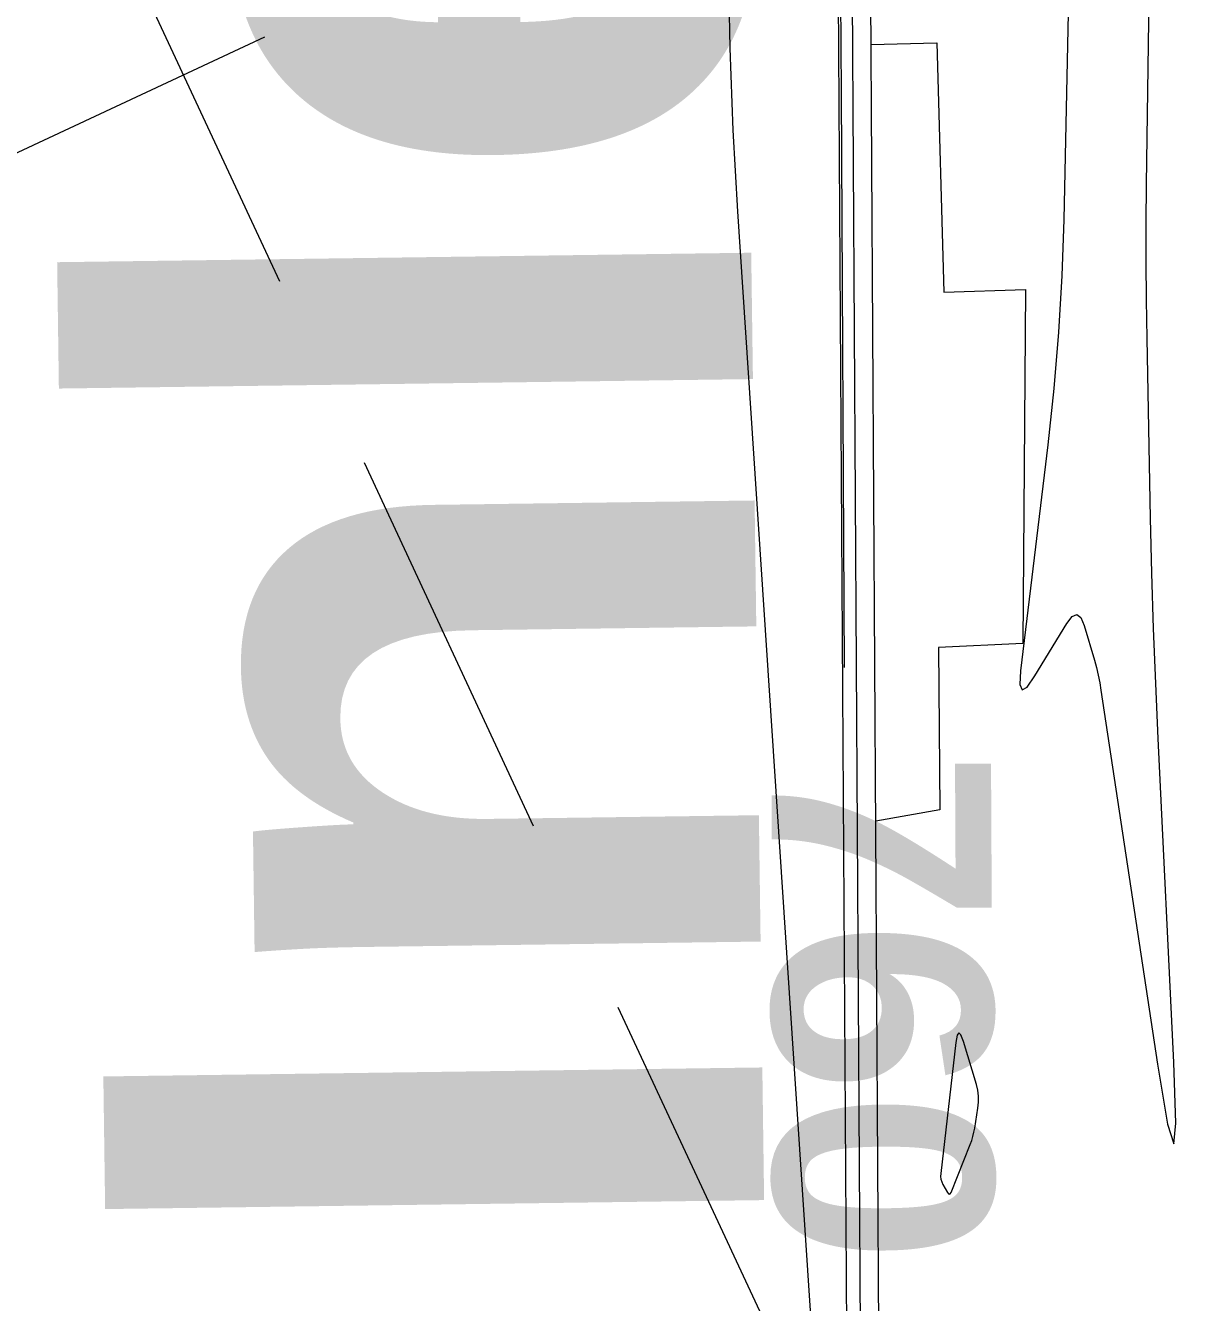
# Model space of a CAD drawing. Extents: x 2498567 to 2501210, y 7092229 to 7094464.
# Drawn here: x 2499186.77 to 2499212.31, y 7093149.89 to 7093177.78 of the extents above; entities that cross this region are included whole.
import ezdxf

# ---------------------------------------------------------------- set-up
doc = ezdxf.new("R2010")
doc.units = 0
doc.header["$MEASUREMENT"] = 0
doc.linetypes.add('DGN Style 5', pattern=[531.948115, 227.977763, -303.970351])
doc.linetypes.add('HIDDEN', pattern=[0.375, 0.25, -0.125])
for name, color, linetype, lineweight in [('2', 7, 'Continuous', 0), ('9', 7, 'Continuous', 0), ('Level 31', 254, 'Continuous', 0), ('Level 35', 254, 'Continuous', 0)]:
    doc.layers.add(name, color=color, linetype=linetype, lineweight=lineweight)
doc.layers.add('GRID', color=254, linetype='HIDDEN')
doc.styles.get("Standard").update_dxf_attribs({"font": 'ARIALBD.TTF'})

msp = doc.modelspace()

# ---------------------------------------------------------------- linework, layer by layer
at = {"layer": '2', "color": 7, "linetype": 'Continuous', "lineweight": 0, "flags": 128}
for points in [[(2499205.995, 7092925.965), (2499206.054, 7092951.862), (2499206.106, 7092963.302), (2499205.773, 7092980.931), (2499206.068, 7092998.64), (2499205.545, 7093017.586), (2499205.638, 7093049.726), (2499205.329, 7093077.003), (2499204.77, 7093115.425), (2499204.729, 7093146.612), (2499204.519, 7093180.459), (2499204.439, 7093197.098), (2499204.106, 7093220.731)], [(2499206.295, 7092925.966), (2499206.354, 7092951.861), (2499206.406, 7092963.304), (2499206.073, 7092980.931), (2499206.368, 7092998.642), (2499205.845, 7093017.59), (2499205.938, 7093049.727), (2499205.629, 7093077.007), (2499205.07, 7093115.427), (2499205.029, 7093146.613), (2499204.819, 7093180.461), (2499204.739, 7093197.101), (2499204.406, 7093220.734)], [(2499206.695, 7092925.967), (2499206.754, 7092951.86), (2499206.806, 7092963.307), (2499206.473, 7092980.932), (2499206.768, 7092998.644), (2499206.245, 7093017.595), (2499206.338, 7093049.729), (2499206.029, 7093077.012), (2499205.47, 7093115.431), (2499205.429, 7093146.615), (2499205.219, 7093180.463), (2499205.139, 7093197.105), (2499204.806, 7093220.738)]]:
    msp.add_lwpolyline(points, dxfattribs=at)
at = {"layer": '9', "color": 5, "linetype": 'Continuous', "lineweight": 0}
for p, q in [((2499205.238, 7093177.371), (2499206.674, 7093177.408)), ((2499206.674, 7093177.408), (2499206.827, 7093171.958)), ((2499206.827, 7093171.958), (2499208.614, 7093172.019)), ((2499208.614, 7093172.019), (2499208.557, 7093164.287)), ((2499208.557, 7093164.287), (2499206.71, 7093164.197)), ((2499206.71, 7093164.197), (2499206.745, 7093160.653)), ((2499206.745, 7093160.653), (2499205.343, 7093160.407))]:
    msp.add_line(p, q, dxfattribs=at)
at = {"layer": 'GRID', "color": 252, "linetype": 'HIDDEN', "lineweight": 0, "ltscale": 35}
for p, q in [((2498839.097, 7093012.986), (2500818.726, 7093936.044)), ((2498966.753, 7093655.95), (2499488.041, 7092537.974))]:
    msp.add_line(p, q, dxfattribs=at)
at = {"layer": 'Level 31', "color": 35, "linetype": 'Continuous', "lineweight": 13}
for p, q in [((2499202.162, 7093177.287), (2499202.131, 7093179.073)), ((2499204.575, 7093178.388), (2499204.586, 7093176.318)), ((2499202.228, 7093175.503), (2499202.162, 7093177.287)), ((2499204.586, 7093176.318), (2499204.651, 7093163.766)), ((2499202.329, 7093173.72), (2499202.228, 7093175.503)), ((2499204.044, 7093147.816), (2499202.329, 7093173.72))]:
    msp.add_line(p, q, dxfattribs=at)
at = {"layer": 'Level 35', "color": 35, "linetype": 'DGN Style 5', "lineweight": 0, "flags": 128}
for points in [[(2499211.081, 7093186.385), (2499210.127, 7093195.202), (2499210.116, 7093195.277), (2499210.101, 7093195.35), (2499210.081, 7093195.423), (2499210.056, 7093195.494), (2499209.967, 7093195.726), (2499209.947, 7093195.763), (2499209.925, 7093195.777), (2499209.901, 7093195.767), (2499209.875, 7093195.733), (2499207.542, 7093191.736), (2499207.456, 7093191.625), (2499207.367, 7093191.587), (2499207.276, 7093191.62), (2499207.183, 7093191.726), (2499206.875, 7093192.19), (2499206.82, 7093192.262), (2499206.786, 7093192.28), (2499206.774, 7093192.244), (2499206.783, 7093192.153), (2499207.268, 7093189.244), (2499207.391, 7093188.635), (2499207.553, 7093188.039), (2499207.755, 7093187.455), (2499207.997, 7093186.883), (2499209.07, 7093184.564), (2499209.114, 7093184.418), (2499209.096, 7093184.302), (2499209.017, 7093184.214), (2499208.878, 7093184.155), (2499208.321, 7093184.01), (2499208.212, 7093183.968), (2499208.126, 7093183.904), (2499208.062, 7093183.818), (2499208.019, 7093183.71), (2499207.619, 7093182.199), (2499207.561, 7093181.877), (2499207.558, 7093181.56), (2499207.611, 7093181.247), (2499207.719, 7093180.938), (2499208.28, 7093179.667), (2499208.379, 7093179.51), (2499208.498, 7093179.436), (2499208.637, 7093179.446), (2499208.798, 7093179.539), (2499209.355, 7093179.978), (2499209.46, 7093180.042), (2499209.533, 7093180.044), (2499209.576, 7093179.984), (2499209.588, 7093179.863), (2499209.449, 7093173.547), (2499209.406, 7093172.315), (2499209.334, 7093171.084), (2499209.232, 7093169.856), (2499209.1, 7093168.63), (2499208.508, 7093163.688), (2499208.492, 7093163.39), (2499208.539, 7093163.273), (2499208.648, 7093163.336), (2499208.82, 7093163.58), (2499209.515, 7093164.727), (2499209.633, 7093164.878), (2499209.736, 7093164.92), (2499209.825, 7093164.853), (2499209.899, 7093164.677), (2499210.119, 7093163.922), (2499210.164, 7093163.76), (2499210.203, 7093163.596), (2499210.236, 7093163.431), (2499210.264, 7093163.265), (2499211.498, 7093155.101), (2499211.719, 7093153.791), (2499211.852, 7093153.36), (2499211.897, 7093153.809), (2499211.856, 7093155.136), (2499211.512, 7093162.216), (2499211.459, 7093163.417), (2499211.413, 7093164.618), (2499211.377, 7093165.82), (2499211.349, 7093167.022), (2499211.271, 7093170.949), (2499211.258, 7093171.791), (2499211.252, 7093172.633), (2499211.253, 7093173.474), (2499211.26, 7093174.316), (2499211.345, 7093180.823), (2499211.342, 7093182.217), (2499211.297, 7093183.608), (2499211.21, 7093184.997), (2499211.081, 7093186.385)], [(2499207.506, 7093153.705), (2499207.576, 7093154.137), (2499207.59, 7093154.269), (2499207.589, 7093154.4), (2499207.573, 7093154.53), (2499207.542, 7093154.658), (2499207.259, 7093155.591), (2499207.203, 7093155.74), (2499207.156, 7093155.787), (2499207.119, 7093155.732), (2499207.09, 7093155.576), (2499206.762, 7093152.709), (2499206.76, 7093152.647), (2499206.767, 7093152.588), (2499206.784, 7093152.53), (2499206.81, 7093152.474), (2499206.911, 7093152.295), (2499206.931, 7093152.266), (2499206.951, 7093152.258), (2499206.969, 7093152.269), (2499206.987, 7093152.3), (2499207.406, 7093153.345), (2499207.439, 7093153.433), (2499207.466, 7093153.522), (2499207.489, 7093153.613), (2499207.506, 7093153.705)]]:
    msp.add_lwpolyline(points, dxfattribs=at)

# ---------------------------------------------------------------- texts
at = {"layer": '9', "color": 5}
msp.add_text('Inlet', height=14.4, rotation=90.7811, dxfattribs=at).set_placement((2499202.922, 7093150.785))
at = {"layer": 'Level 31', "color": 35}
msp.add_text('760', height=4.8, rotation=270.2958, dxfattribs=at).set_placement((2499203.06, 7093161.928))

doc.saveas('drawing.dxf')
